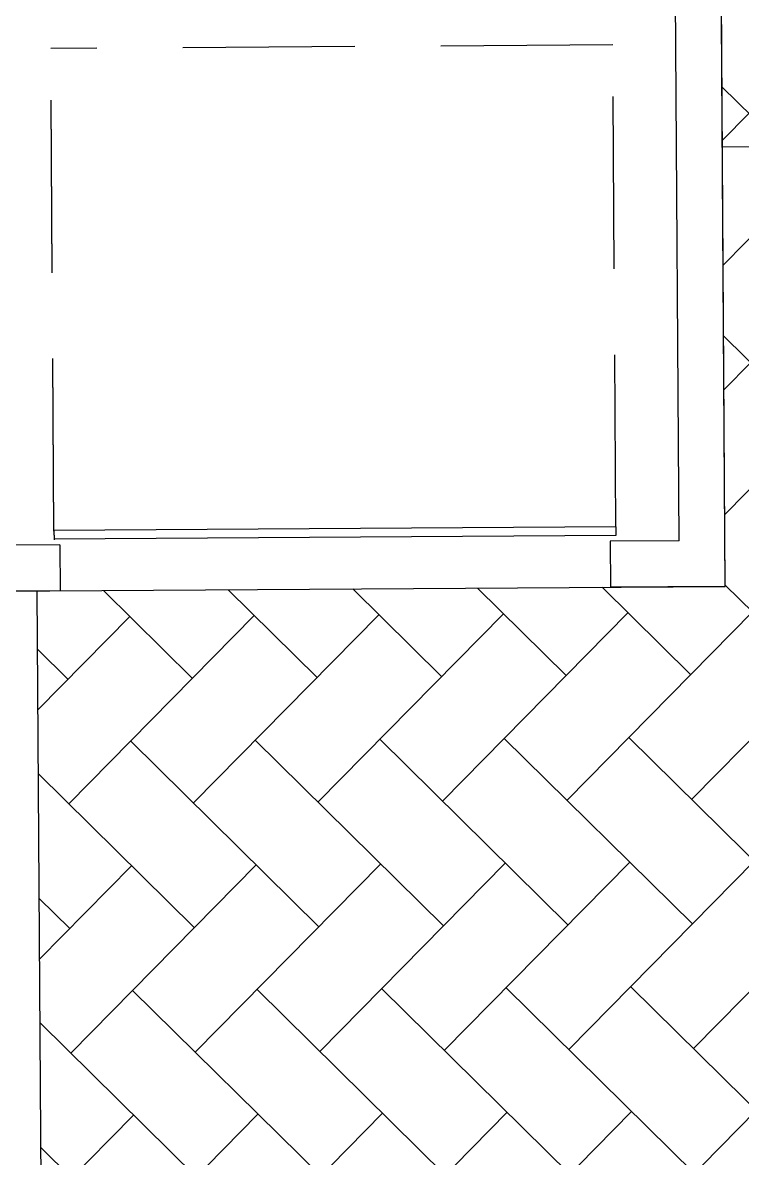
# Model space of a CAD drawing. Header units: feet. Extents: x 919634 to 928945, y 707022 to 708026.
# Drawn here: x 920696.47 to 920706.93, y 707516.94 to 707533.43 of the extents above; entities that cross this region are included whole.
import ezdxf

# ---------------------------------------------------------------- set-up
doc = ezdxf.new("R2010")
doc.units = ezdxf.units.FT
doc.header["$LTSCALE"] = 20
doc.header["$MEASUREMENT"] = 0
doc.linetypes.add('Site Plan$0$HIDDEN2', pattern=[0.1875, 0.125, -0.0625])
for name, color, linetype in [('-u-site-xref', 7, 'Continuous'), ('Site Plan$0$-u-site-bldg_interior', 252, 'Continuous'), ('Site Plan$0$-u-site-fence', 4, 'Site Plan$0$FENCELINE1'), ('Site Plan$0$SP-BLDG-ROOF ABOVE', 4, 'Site Plan$0$HIDDEN2'), ('Site Plan$0$SP-LOT PAVERS', 254, 'Continuous')]:
    doc.layers.add(name, color=color, linetype=linetype)
doc.layers.add('Site Plan$0$SP-SIDEWALK', color=2, linetype='Continuous', lineweight=25)
doc.layers.add('SP-BUILDING-FOOTPRINT', color=1, linetype='Continuous', lineweight=25)
doc.layers.get('-u-site-xref').off()
doc.linetypes.add('Site Plan$0$FENCELINE1', pattern='A,0.25,-0.1,[133,ltypeshp.shx,S=0.1,R=0,X=-0.1,Y=0],-0.1,1', length=1.45)

# ---------------------------------------------------------------- blocks, each defined once
blk = doc.blocks.new('Site Plan')
at = {"layer": 'Site Plan$0$SP-LOT PAVERS'}
h = blk.add_hatch(dxfattribs=at)
h.set_pattern_fill('AR-HBONE', color=256, scale=0.32, angle=-89.58178215)
h.paths.add_polyline_path([(920715.683, 707525.341), (920715.813, 707505.342), (920703.765, 707505.234), (920701.913, 707505.201), (920700.806, 707505.161), (920699.207, 707505.078), (920698.158, 707505.005), (920697.512, 707504.954), (920696.812, 707504.893), (920696.685, 707525.178), (920706.683, 707525.243), (920706.551, 707545.493), (920717.217, 707545.563), (920717.245, 707541.229), (920710.579, 707541.186), (920710.683, 707525.309)])
at = {"layer": 'Site Plan$0$-u-site-bldg_interior'}
for p, q in [((920706.012, 707525.906, 0), (920705.908, 707541.882, 0)), ((920706.683, 707525.243, 0), (920706.574, 707541.886, 0)), ((920705.094, 707526.108, 0), (920696.927, 707526.055, 0)), ((920696.927, 707526.055, 0), (920696.928, 707525.93, 0)), ((920696.927, 707526.047, 0), (920696.928, 707525.922, 0)), ((920705.095, 707525.983, 0), (920696.928, 707525.93, 0)), ((920705.094, 707526.108, 0), (920705.095, 707525.983, 0)), ((920697.012, 707525.847, 0), (920696.012, 707525.84, 0)), ((920697.012, 707525.847, 0), (920697.016, 707525.18, 0)), ((920706.012, 707525.906, 0), (920705.012, 707525.899, 0)), ((920705.012, 707525.899, 0), (920705.016, 707525.233, 0)), ((920697.016, 707525.18, 0), (920695.35, 707525.169, 0)), ((920706.683, 707525.243, 0), (920705.016, 707525.233, 0))]:
    blk.add_line(p, q, dxfattribs=at)
at = {"layer": 'Site Plan$0$-u-site-fence', "ltscale": 0.15}
blk.add_line((920706.641, 707531.628, 0), (920717.641, 707531.7, 0), dxfattribs=at)
at = {"layer": 'Site Plan$0$SP-BLDG-ROOF ABOVE'}
for p, q in [((920705.048, 707533.108, 0), (920696.882, 707533.055, 0)), ((920696.927, 707526.055, 0), (920696.882, 707533.055, 0)), ((920696.927, 707526.047, 0), (920696.882, 707533.047, 0)), ((920705.094, 707526.108, 0), (920705.048, 707533.108, 0))]:
    blk.add_line(p, q, dxfattribs=at)
at = {"layer": 'Site Plan$0$SP-SIDEWALK'}
blk.add_line((920696.812, 707504.893, 0), (920696.685, 707525.178, 0), dxfattribs=at)

msp = doc.modelspace()

# ---------------------------------------------------------------- block references
at = {"layer": '-u-site-xref'}
msp.add_blockref('Site Plan', (0, 0), dxfattribs=at)

# ---------------------------------------------------------------- next in the draw order: linework, layer by layer
at = {"layer": 'SP-BUILDING-FOOTPRINT', "elevation": 0}
msp.add_lwpolyline([(920650.995, 707579.358), (920651.218, 707545.192), (920662.551, 707545.266), (920662.683, 707525.007), (920673.35, 707525.074), (920673.402, 707517.149), (920684.735, 707517.223), (920684.603, 707537.472), (920695.269, 707537.542), (920695.35, 707525.169), (920706.683, 707525.243), (920706.551, 707545.493), (920717.217, 707545.563), (920717.268, 707537.685), (920728.602, 707537.759), (920728.734, 707517.51), (920740.067, 707517.584)], dxfattribs=at)

doc.saveas('drawing.dxf')
